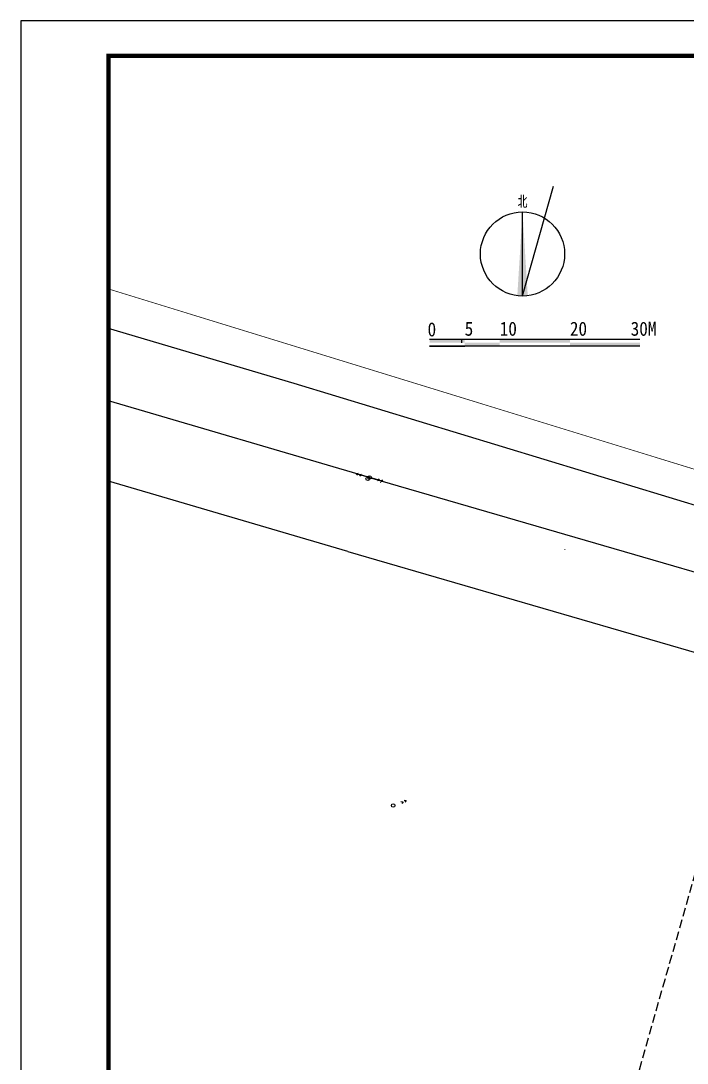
# Model space of a CAD drawing. Header units: metres. Extents: x 221342 to 221936, y -165780 to -165359.
# Drawn here: x 221341.7 to 221436.7, y -165507.8 to -165359.3 of the extents above; entities that cross this region are included whole.
import ezdxf
from ezdxf.enums import TextEntityAlignment as Align

# ---------------------------------------------------------------- set-up
doc = ezdxf.new("R2010")
doc.units = ezdxf.units.M
doc.linetypes.add('DASH', pattern=[0.35, 0.25, -0.1])
for name, color, linetype in [('biao1', 5, 'Continuous'), ('COLUMN', 220, 'Continuous'), ('NOTH', 3, 'Continuous'), ('PUB_DIM', 3, 'Continuous'), ('TK', 3, 'Continuous'), ('zt-道路', 240, 'Continuous'), ('屋脊线', 7, 'ByLayer'), ('管线及附属设施', 4, 'Continuous')]:
    doc.layers.add(name, color=color, linetype=linetype)
doc.layers.add('地形图', color=250, linetype='Continuous', lineweight=13)
doc.styles.add('-黑体', font='txt', dxfattribs={"width": 0.7})
doc.styles.add('_HZTXT', font='txt.shx', dxfattribs={"width": 0.8, "bigfont": 'HZTXT.shx'})
doc.styles.add('DIM', font='txt')

# ---------------------------------------------------------------- blocks, each defined once
blk = doc.blocks.new('DBLOCK1')
at = {"layer": '管线及附属设施', "color": 4}
for points in [[(516739.836727, 382893.4046), (516739.834675, 382893.394992), (516739.833894, 382893.385199)], [(516739.836727, 382893.4046), (516739.833894, 382893.385199), (516739.834399, 382893.375387)], [(516739.836727, 382893.4046), (516739.834399, 382893.375387), (516739.83618, 382893.365725)], [(516739.836727, 382893.4046), (516739.83618, 382893.365725), (516739.839207, 382893.356378)], [(516739.836727, 382893.4046), (516739.919845, 382893.458464), (516739.910051, 382893.459245)], [(516739.836727, 382893.4046), (516739.910051, 382893.459245), (516739.900239, 382893.45874)], [(516739.836727, 382893.4046), (516739.900239, 382893.45874), (516739.890577, 382893.456959)], [(516739.836727, 382893.4046), (516739.929453, 382893.456413), (516739.919845, 382893.458464)], [(516739.836727, 382893.4046), (516739.890577, 382893.456959), (516739.881231, 382893.453932)], [(516739.836727, 382893.4046), (516739.938711, 382893.453124), (516739.929453, 382893.456413)], [(516739.836727, 382893.4046), (516739.881231, 382893.453932), (516739.872359, 382893.449711)], [(516739.836727, 382893.4046), (516739.94746, 382893.448655), (516739.938711, 382893.453124)], [(516739.836727, 382893.4046), (516739.872359, 382893.449711), (516739.864114, 382893.444368)], [(516739.836727, 382893.4046), (516739.955552, 382893.443083), (516739.94746, 382893.448655)], [(516739.836727, 382893.4046), (516739.864114, 382893.444368), (516739.856637, 382893.437994)], [(516739.836727, 382893.4046), (516739.962846, 382893.436502), (516739.955552, 382893.443083)], [(516739.836727, 382893.4046), (516739.856637, 382893.437994), (516739.850056, 382893.430699)], [(516739.836727, 382893.4046), (516739.96922, 382893.429025), (516739.962846, 382893.436502)], [(516739.836727, 382893.4046), (516739.850056, 382893.430699), (516739.844484, 382893.422608)], [(516739.836727, 382893.4046), (516739.974563, 382893.42078), (516739.96922, 382893.429025)], [(516739.836727, 382893.4046), (516739.844484, 382893.422608), (516739.840015, 382893.413858)], [(516739.836727, 382893.4046), (516739.978784, 382893.411908), (516739.974563, 382893.42078)], [(516739.836727, 382893.4046), (516739.840015, 382893.413858), (516739.836727, 382893.4046)], [(516739.836727, 382893.4046), (516739.981811, 382893.402562), (516739.978784, 382893.411908)], [(516739.836727, 382893.4046), (516739.839207, 382893.356378), (516739.843428, 382893.347507)], [(516739.836727, 382893.4046), (516739.843428, 382893.347507), (516739.848771, 382893.339262)], [(516739.836727, 382893.4046), (516739.848771, 382893.339262), (516739.855145, 382893.331785)], [(516739.836727, 382893.4046), (516739.855145, 382893.331785), (516739.86244, 382893.325204)], [(516739.836727, 382893.4046), (516739.86244, 382893.325204), (516739.870531, 382893.319632)], [(516739.836727, 382893.4046), (516739.870531, 382893.319632), (516739.879281, 382893.315163)], [(516739.836727, 382893.4046), (516739.879281, 382893.315163), (516739.888539, 382893.311874)], [(516739.836727, 382893.4046), (516739.888539, 382893.311874), (516739.898147, 382893.309822)], [(516739.836727, 382893.4046), (516739.898147, 382893.309822), (516739.90794, 382893.309042)], [(516739.836727, 382893.4046), (516739.90794, 382893.309042), (516739.917752, 382893.309547)], [(516739.836727, 382893.4046), (516739.917752, 382893.309547), (516739.927414, 382893.311328)], [(516739.836727, 382893.4046), (516739.927414, 382893.311328), (516739.936761, 382893.314355)], [(516739.836727, 382893.4046), (516739.936761, 382893.314355), (516739.945632, 382893.318576)], [(516739.836727, 382893.4046), (516739.945632, 382893.318576), (516739.953877, 382893.323919)], [(516739.836727, 382893.4046), (516739.953877, 382893.323919), (516739.961354, 382893.330293)], [(516739.836727, 382893.4046), (516739.961354, 382893.330293), (516739.967935, 382893.337587)], [(516739.836727, 382893.4046), (516739.967935, 382893.337587), (516739.973508, 382893.345679)], [(516739.836727, 382893.4046), (516739.973508, 382893.345679), (516739.977976, 382893.354428)], [(516739.836727, 382893.4046), (516739.977976, 382893.354428), (516739.981265, 382893.363686)], [(516739.836727, 382893.4046), (516739.981265, 382893.363686), (516739.983317, 382893.373294)], [(516739.836727, 382893.4046), (516739.983317, 382893.373294), (516739.984097, 382893.383088)], [(516739.836727, 382893.4046), (516739.984097, 382893.383088), (516739.983592, 382893.3929)], [(516739.836727, 382893.4046), (516739.983592, 382893.3929), (516739.981811, 382893.402562)]]:
    blk.add_solid(points, dxfattribs=at)
blk = doc.blocks.new('604')
at = {"layer": '管线及附属设施', "color": 4, "linetype": 'Continuous'}
blk.add_circle((0, 0), 0.25, dxfattribs=at)
blk = doc.blocks.new('511101')
at = {"layer": '管线及附属设施', "color": 4, "linetype": 'Continuous', "flags": 128}
for points in [[(1.24, 0.15), (1.5, 0), (1.24, -0.15)], [(1.74, 0.15), (2, 0), (1.74, -0.15)]]:
    blk.add_lwpolyline(points, dxfattribs=at)
blk = doc.blocks.new('DBLOCK16')
at = {"layer": '管线及附属设施', "color": 4}
for points in [[(516713.570482, 382902.933006), (516713.568346, 382902.923416), (516713.56748, 382902.91363)], [(516713.570482, 382902.933006), (516713.56748, 382902.91363), (516713.567899, 382902.903814)], [(516713.570482, 382902.933006), (516713.567899, 382902.903814), (516713.569596, 382902.894137)], [(516713.570482, 382902.933006), (516713.569596, 382902.894137), (516713.572541, 382902.884764)], [(516713.570482, 382902.933006), (516713.654066, 382902.986141), (516713.64428, 382902.987007)], [(516713.570482, 382902.933006), (516713.64428, 382902.987007), (516713.634464, 382902.986588)], [(516713.570482, 382902.933006), (516713.634464, 382902.986588), (516713.624787, 382902.984891)], [(516713.570482, 382902.933006), (516713.663656, 382902.984006), (516713.654066, 382902.986141)], [(516713.570482, 382902.933006), (516713.624787, 382902.984891), (516713.615414, 382902.981946)], [(516713.570482, 382902.933006), (516713.672884, 382902.980636), (516713.663656, 382902.984006)], [(516713.570482, 382902.933006), (516713.615414, 382902.981946), (516713.606506, 382902.977803)], [(516713.570482, 382902.933006), (516713.681595, 382902.976092), (516713.672884, 382902.980636)], [(516713.570482, 382902.933006), (516713.606506, 382902.977803), (516713.598215, 382902.972532)], [(516713.570482, 382902.933006), (516713.689637, 382902.970449), (516713.681595, 382902.976092)], [(516713.570482, 382902.933006), (516713.598215, 382902.972532), (516713.590683, 382902.966224)], [(516713.570482, 382902.933006), (516713.696874, 382902.963804), (516713.689637, 382902.970449)], [(516713.570482, 382902.933006), (516713.590683, 382902.966224), (516713.584039, 382902.958987)], [(516713.570482, 382902.933006), (516713.703182, 382902.956272), (516713.696874, 382902.963804)], [(516713.570482, 382902.933006), (516713.584039, 382902.958987), (516713.578396, 382902.950945)], [(516713.570482, 382902.933006), (516713.708452, 382902.947981), (516713.703182, 382902.956272)], [(516713.570482, 382902.933006), (516713.578396, 382902.950945), (516713.573851, 382902.942235)], [(516713.570482, 382902.933006), (516713.712596, 382902.939073), (516713.708452, 382902.947981)], [(516713.570482, 382902.933006), (516713.573851, 382902.942235), (516713.570482, 382902.933006)], [(516713.570482, 382902.933006), (516713.715541, 382902.9297), (516713.712596, 382902.939073)], [(516713.570482, 382902.933006), (516713.572541, 382902.884764), (516713.576685, 382902.875856)], [(516713.570482, 382902.933006), (516713.576685, 382902.875856), (516713.581955, 382902.867565)], [(516713.570482, 382902.933006), (516713.581955, 382902.867565), (516713.588263, 382902.860033)], [(516713.570482, 382902.933006), (516713.588263, 382902.860033), (516713.5955, 382902.853389)], [(516713.570482, 382902.933006), (516713.5955, 382902.853389), (516713.603543, 382902.847746)], [(516713.570482, 382902.933006), (516713.603543, 382902.847746), (516713.612253, 382902.843201)], [(516713.570482, 382902.933006), (516713.612253, 382902.843201), (516713.621481, 382902.839832)], [(516713.570482, 382902.933006), (516713.621481, 382902.839832), (516713.631071, 382902.837696)], [(516713.570482, 382902.933006), (516713.631071, 382902.837696), (516713.640857, 382902.83683)], [(516713.570482, 382902.933006), (516713.640857, 382902.83683), (516713.650673, 382902.837249)], [(516713.570482, 382902.933006), (516713.650673, 382902.837249), (516713.66035, 382902.838946)], [(516713.570482, 382902.933006), (516713.66035, 382902.838946), (516713.669723, 382902.841891)], [(516713.570482, 382902.933006), (516713.669723, 382902.841891), (516713.678631, 382902.846035)], [(516713.570482, 382902.933006), (516713.678631, 382902.846035), (516713.686922, 382902.851305)], [(516713.570482, 382902.933006), (516713.686922, 382902.851305), (516713.694454, 382902.857613)], [(516713.570482, 382902.933006), (516713.694454, 382902.857613), (516713.701099, 382902.86485)], [(516713.570482, 382902.933006), (516713.701099, 382902.86485), (516713.706741, 382902.872893)], [(516713.570482, 382902.933006), (516713.706741, 382902.872893), (516713.711286, 382902.881603)], [(516713.570482, 382902.933006), (516713.711286, 382902.881603), (516713.714655, 382902.890832)], [(516713.570482, 382902.933006), (516713.714655, 382902.890832), (516713.716791, 382902.900421)], [(516713.570482, 382902.933006), (516713.716791, 382902.900421), (516713.717657, 382902.910208)], [(516713.570482, 382902.933006), (516713.717657, 382902.910208), (516713.717238, 382902.920023)], [(516713.570482, 382902.933006), (516713.717238, 382902.920023), (516713.715541, 382902.9297)]]:
    blk.add_solid(points, dxfattribs=at)
blk = doc.blocks.new('511301')
at = {"layer": '管线及附属设施', "color": 4, "linetype": 'Continuous', "flags": 128}
for points in [[(2, 0), (0.25, 0)], [(1.24, 0.15), (1.5, 0), (1.24, -0.15)], [(1.74, 0.15), (2, 0), (1.74, -0.15)]]:
    blk.add_lwpolyline(points, dxfattribs=at)
blk = doc.blocks.new('_north')
blk.add_circle((0, 0), 1200)
blk.add_solid([(-149, -1191), (149, -1191), (0, 1200)])
at = {"style": '_HZTXT', "width": 0.8, "flags": 8}
blk.add_attdef('北', text='', height=350, dxfattribs=at).set_placement((0, 1500), align=Align.MIDDLE)

msp = doc.modelspace()

# ---------------------------------------------------------------- linework, layer by layer
for p, q in [((221399.97, -165404.63), (221429.97, -165404.63)), ((221404.58, -165405.13), (221404.58, -165404.63)), ((221429.97, -165405.63), (221399.97, -165405.63)), ((221399.97, -165405.63), (221404.97, -165405.63))]:
    msp.add_line(p, q)
for points in [[(221399.97, -165405.13), (221399.97, -165404.63), (221404.97, -165405.13), (221404.97, -165404.63)], [(221409.97, -165405.13), (221409.97, -165404.63), (221419.97, -165405.13), (221419.97, -165404.63)], [(221404.97, -165405.63), (221404.97, -165405.13), (221409.97, -165405.63), (221409.97, -165405.13)], [(221419.97, -165405.63), (221419.97, -165405.13), (221429.97, -165405.63), (221429.97, -165405.13)]]:
    msp.add_solid(points)
at = {"layer": 'biao1', "color": 5, "linetype": 'Continuous', "flags": 128}
for points in [[(221391.39, -165424.33), (221354.18, -165413.4)], [(221391.39, -165424.33), (221480.71, -165450.26)]]:
    msp.add_lwpolyline(points, dxfattribs=at)
at = {"layer": 'COLUMN', "color": 211, "linetype": 'DASH', "ltscale": 5, "flags": 128}
msp.add_lwpolyline([(221377.58, -165692.79), (221605.98, -165757.66), (221638.77, -165642.23), (221841.27, -165699.75), (221826.7, -165494.17), (221465, -165385.02)], close=True, dxfattribs=at)
at = {"layer": 'TK'}
msp.add_lwpolyline([(221341.68, -165779.75), (221936.18, -165779.75), (221936.18, -165359.25), (221341.68, -165359.25)], close=True, dxfattribs=at)
at = {"layer": 'TK', "const_width": 0.6}
msp.add_lwpolyline([(221354.18, -165774.75), (221931.18, -165774.75), (221931.18, -165364.25), (221354.18, -165364.25)], close=True, dxfattribs=at)
at = {"layer": 'zt-道路', "linetype": 'Continuous'}
for p, q in [((221380.65, -165410.92), (221354.18, -165403.12)), ((221519.79, -165453.22), (221380.65, -165410.92))]:
    msp.add_line(p, q, dxfattribs=at)
at = {"layer": 'zt-道路', "linetype": 'Continuous', "const_width": 0.1, "flags": 128}
msp.add_lwpolyline([(221354.18, -165397.46), (221524.06, -165449.71)], dxfattribs=at)
at = {"layer": 'zt-道路', "linetype": 'Continuous', "flags": 128}
for points in [[(221388.29, -165434.89), (221354.18, -165424.86)], [(221388.32, -165434.9), (221493.98, -165465.56)]]:
    msp.add_lwpolyline(points, dxfattribs=at)
at = {"layer": '屋脊线'}
for q in [(221417.65, -165382.83), (221413.22, -165386.47)]:
    msp.add_line((221413.22, -165398.43), q, dxfattribs=at)

# ---------------------------------------------------------------- block references
at = {"layer": 'NOTH', "linetype": 'Continuous', "xscale": 0.005, "yscale": 0.005, "zscale": 0.005}
msp.add_blockref('_north', (221413.22, -165392.47), dxfattribs=at).add_auto_attribs({'北': '北'})
at = {"layer": '地形图', "color": 250, "linetype": 'Continuous'}
for name, p, rotation in [('511301', (221391.39, -165424.33), 163.6196269989671), ('604', (221391.14, -165424.52), 163.6960980000412), ('604', (221391.39, -165424.33), 163.8174429996867), ('511301', (221391.39, -165424.33), 343.8174609983191), ('511101', (221394.78, -165471.07), 20.78635199920923), ('604', (221394.78, -165471.07), 20.78635199920923)]:
    msp.add_blockref(name, p, dxfattribs=dict(at, rotation=rotation))
for name in ['DBLOCK16', 'DBLOCK1']:
    msp.add_blockref(name, (-295320.65, -548327.97), dxfattribs=at)

# ---------------------------------------------------------------- texts
at = {"style": 'DIM', "flags": 9}
for tag, s in [('YSIZE', '1100'), ('XSIZE', '5500')]:
    msp.add_attdef(tag, (221404.58, -165405.63), s, height=0.0025, dxfattribs=at)
at = {"layer": 'PUB_DIM', "color": 20, "lineweight": 0, "style": '-黑体', "width": 0.9}
for s, p in [('0', (221399.68, -165404.22)), ('5', (221404.97, -165404.13)), ('10', (221409.97, -165404.13)), ('20', (221419.97, -165404.13)), ('30M', (221428.64, -165404.13))]:
    msp.add_text(s, height=2, dxfattribs=at).set_placement(p)

doc.saveas('drawing.dxf')
